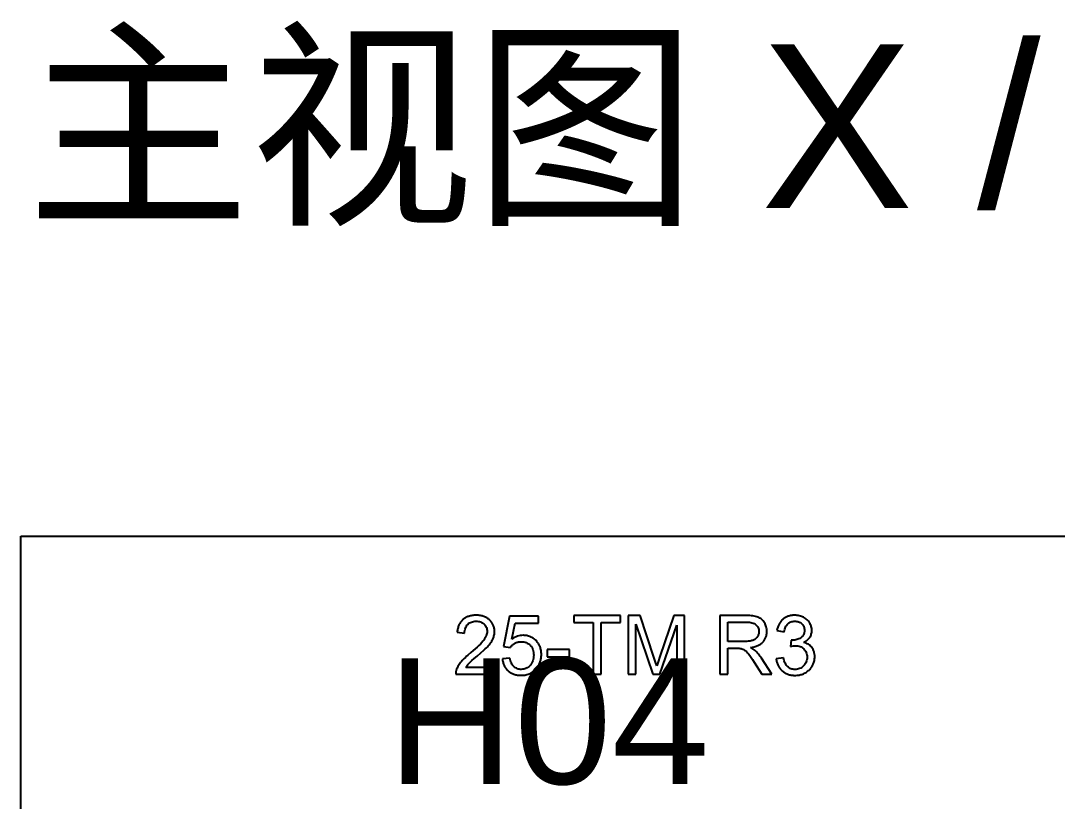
# Model space of a CAD drawing. Header units: millimetres. Extents: x 40 to 1360, y 134 to 546.
# Drawn here: x 299.5 to 337.45, y 482.79 to 511.36 of the extents above; entities that cross this region are included whole.
import ezdxf
from ezdxf.enums import TextEntityAlignment as Align

# ---------------------------------------------------------------- set-up
doc = ezdxf.new("R2010")
doc.units = ezdxf.units.MM
doc.linetypes.add('WP_HIDDEN', pattern=[2.3, 1.5, -0.8])
for name, color, linetype, lineweight in [('ANNOTATIONS', 7, 'CONTINUOUS', 18), ('HIDDEN', 7, 'WP_HIDDEN', 13), ('VISIBLE', 7, 'CONTINUOUS', 25)]:
    doc.layers.add(name, color=color, linetype=linetype, lineweight=lineweight)
doc.styles.add('CJK', font='Arial Unicode.ttf')

msp = doc.modelspace()

# ---------------------------------------------------------------- linework, layer by layer
at = {"layer": 'HIDDEN', "ltscale": 2}
for p, q in [((299.5, 277.5), (299.5, 492.5)), ((316.72552, 488.62006), (316.74637, 488.65271)), ((316.74637, 488.65271), (316.76504, 488.68495))]:
    msp.add_line(p, q, dxfattribs=at)
at = {"layer": 'VISIBLE'}
for p, q in [((299.5, 280.5), (299.5, 492.5)), ((299.5, 492.5), (344.5, 492.5)), ((315.99788, 489.58444), (315.96488, 489.57759)), ((316.03186, 489.59004), (315.99788, 489.58444)), ((316.06682, 489.5944), (316.03186, 489.59004)), ((316.10275, 489.59751), (316.06682, 489.5944)), ((316.13965, 489.59938), (316.10275, 489.59751)), ((316.17753, 489.6), (316.13965, 489.59938)), ((316.21576, 489.59933), (316.17753, 489.6)), ((316.25298, 489.59732), (316.21576, 489.59933)), ((316.2892, 489.59396), (316.25298, 489.59732)), ((316.3244, 489.58926), (316.2892, 489.59396)), ((316.35859, 489.58322), (316.3244, 489.58926)), ((316.39177, 489.57584), (316.35859, 489.58322)), ((319.75517, 489.59119), (319.75517, 489.33712)), ((321.46174, 489.59119), (319.75517, 489.59119)), ((321.46174, 489.33712), (321.46174, 489.59119)), ((321.74519, 489.59119), (321.74519, 487.43818)), ((322.17404, 489.59119), (321.74519, 489.59119)), ((322.68366, 488.06676), (322.17404, 489.59119)), ((323.41651, 489.59119), (322.90102, 488.09319)), ((323.79983, 489.59119), (323.41651, 489.59119)), ((323.79983, 487.43818), (323.79983, 489.59119)), ((325.09959, 489.59119), (325.09959, 487.43818)), ((326.05421, 489.59119), (325.09959, 489.59119)), ((326.12402, 489.59028), (326.05421, 489.59119)), ((326.18951, 489.58756), (326.12402, 489.59028)), ((326.25069, 489.58303), (326.18951, 489.58756)), ((326.30755, 489.57669), (326.25069, 489.58303)), ((327.68414, 489.58573), (327.6558, 489.57945)), ((327.71314, 489.59087), (327.68414, 489.58573)), ((327.7428, 489.59486), (327.71314, 489.59087)), ((327.77311, 489.59772), (327.7428, 489.59486)), ((327.83569, 489.6), (327.77311, 489.59772)), ((327.87931, 489.59882), (327.83569, 489.6)), ((327.92206, 489.59527), (327.87931, 489.59882)), ((327.96394, 489.58936), (327.92206, 489.59527)), ((328.00495, 489.58109), (327.96394, 489.58936)), ((328.04508, 489.57046), (328.00495, 489.58109)), ((315.53239, 489.21562), (315.52107, 489.18496)), ((315.54491, 489.24514), (315.53239, 489.21562)), ((315.55864, 489.27354), (315.54491, 489.24514)), ((315.57357, 489.3008), (315.55864, 489.27354)), ((315.58971, 489.32694), (315.57357, 489.3008)), ((315.60705, 489.35194), (315.58971, 489.32694)), ((315.6256, 489.37581), (315.60705, 489.35194)), ((315.64535, 489.39856), (315.6256, 489.37581)), ((315.66631, 489.42017), (315.64535, 489.39856)), ((315.68847, 489.44065), (315.66631, 489.42017)), ((315.71172, 489.45995), (315.68847, 489.44065)), ((315.73595, 489.478), (315.71172, 489.45995)), ((315.76115, 489.49481), (315.73595, 489.478)), ((315.78733, 489.51037), (315.76115, 489.49481)), ((315.81448, 489.52468), (315.78733, 489.51037)), ((315.79617, 489.16832), (315.81597, 489.20384)), ((315.84261, 489.53776), (315.81448, 489.52468)), ((315.81597, 489.20384), (315.83931, 489.23661)), ((315.83931, 489.23661), (315.86618, 489.26662)), ((315.87171, 489.54958), (315.84261, 489.53776)), ((315.86618, 489.26662), (315.89601, 489.29347)), ((315.90179, 489.56016), (315.87171, 489.54958)), ((315.89601, 489.29347), (315.92823, 489.31674)), ((315.93285, 489.5695), (315.90179, 489.56016)), ((315.92823, 489.31674), (315.96283, 489.33643)), ((315.96488, 489.57759), (315.93285, 489.5695)), ((315.96283, 489.33643), (315.99983, 489.35254)), ((315.99983, 489.35254), (316.0392, 489.36507)), ((316.0392, 489.36507), (316.08097, 489.37402)), ((316.08097, 489.37402), (316.12512, 489.37939)), ((316.12512, 489.37939), (316.17166, 489.38117)), ((316.17166, 489.38117), (316.21575, 489.37949)), ((316.21575, 489.37949), (316.25771, 489.37443)), ((316.25771, 489.37443), (316.29754, 489.366)), ((316.29754, 489.366), (316.33523, 489.35419)), ((316.33523, 489.35419), (316.37079, 489.33901)), ((316.37079, 489.33901), (316.40421, 489.32046)), ((316.42394, 489.56711), (316.39177, 489.57584)), ((316.40421, 489.32046), (316.4355, 489.29853)), ((316.45511, 489.55704), (316.42394, 489.56711)), ((316.4355, 489.29853), (316.46465, 489.27323)), ((316.48526, 489.54563), (316.45511, 489.55704)), ((316.46465, 489.27323), (316.49099, 489.24548)), ((316.5144, 489.53288), (316.48526, 489.54563)), ((316.49099, 489.24548), (316.51381, 489.21618)), ((316.51381, 489.21618), (316.53312, 489.18535)), ((316.54254, 489.51878), (316.5144, 489.53288)), ((316.56966, 489.50335), (316.54254, 489.51878)), ((316.59578, 489.48657), (316.56966, 489.50335)), ((316.62088, 489.46844), (316.59578, 489.48657)), ((316.64498, 489.44898), (316.62088, 489.46844)), ((316.66806, 489.42817), (316.64498, 489.44898)), ((316.68994, 489.40637), (316.66806, 489.42817)), ((316.7104, 489.38393), (316.68994, 489.40637)), ((316.72945, 489.36084), (316.7104, 489.38393)), ((316.74709, 489.33712), (316.72945, 489.36084)), ((316.76332, 489.31275), (316.74709, 489.33712)), ((316.77814, 489.28773), (316.76332, 489.31275)), ((316.79155, 489.26208), (316.77814, 489.28773)), ((316.80355, 489.23578), (316.79155, 489.26208)), ((316.81413, 489.20884), (316.80355, 489.23578)), ((316.8233, 489.18126), (316.81413, 489.20884)), ((317.39064, 489.56182), (317.18209, 488.45594)), ((318.46129, 489.56182), (317.39064, 489.56182)), ((317.4861, 488.73057), (317.60212, 489.30921)), ((317.60212, 489.30921), (318.46129, 489.30921)), ((318.46129, 489.30921), (318.46129, 489.56182)), ((319.75517, 489.33712), (320.46453, 489.33712)), ((320.46453, 489.33712), (320.46453, 487.43818)), ((320.74944, 489.33712), (321.46174, 489.33712)), ((320.74944, 487.43818), (320.74944, 489.33712)), ((322.01983, 489.27103), (322.64253, 487.43818)), ((322.01983, 487.43818), (322.01983, 489.27103)), ((322.89955, 487.43818), (323.52519, 489.24019)), ((323.52519, 489.24019), (323.52519, 487.43818)), ((325.38451, 488.64099), (325.38451, 489.35327)), ((325.38451, 489.35327), (326.06596, 489.35327)), ((326.06596, 489.35327), (326.1238, 489.35173)), ((326.1238, 489.35173), (326.17762, 489.34712)), ((326.17762, 489.34712), (326.22743, 489.33943)), ((326.22743, 489.33943), (326.27322, 489.32867)), ((326.27322, 489.32867), (326.315, 489.31483)), ((326.3601, 489.56853), (326.30755, 489.57669)), ((326.315, 489.31483), (326.35276, 489.29792)), ((326.35276, 489.29792), (326.38651, 489.27794)), ((326.40834, 489.55856), (326.3601, 489.56853)), ((326.38651, 489.27794), (326.40187, 489.26679)), ((326.40187, 489.26679), (326.41623, 489.25487)), ((326.45226, 489.54677), (326.40834, 489.55856)), ((326.41623, 489.25487), (326.44222, 489.22942)), ((326.44222, 489.22942), (326.46475, 489.20228)), ((326.49187, 489.53318), (326.45226, 489.54677)), ((326.46475, 489.20228), (326.4838, 489.17343)), ((326.52838, 489.51729), (326.49187, 489.53318)), ((326.56301, 489.49862), (326.52838, 489.51729)), ((326.59575, 489.47717), (326.56301, 489.49862)), ((326.62662, 489.45295), (326.59575, 489.47717)), ((326.6556, 489.42596), (326.62662, 489.45295)), ((326.6827, 489.39618), (326.6556, 489.42596)), ((326.70792, 489.36363), (326.6827, 489.39618)), ((326.73126, 489.3283), (326.70792, 489.36363)), ((326.75226, 489.29111), (326.73126, 489.3283)), ((326.77045, 489.25295), (326.75226, 489.29111)), ((326.78585, 489.21382), (326.77045, 489.25295)), ((326.79845, 489.17373), (326.78585, 489.21382)), ((327.24171, 489.22446), (327.23035, 489.19637)), ((327.25403, 489.25161), (327.24171, 489.22446)), ((327.26732, 489.27782), (327.25403, 489.25161)), ((327.28157, 489.3031), (327.26732, 489.27782)), ((327.29678, 489.32744), (327.28157, 489.3031)), ((327.31296, 489.35085), (327.29678, 489.32744)), ((327.3301, 489.37333), (327.31296, 489.35085)), ((327.34821, 489.39487), (327.3301, 489.37333)), ((327.36728, 489.41547), (327.34821, 489.39487)), ((327.38731, 489.43514), (327.36728, 489.41547)), ((327.40831, 489.45387), (327.38731, 489.43514)), ((327.43011, 489.47157), (327.40831, 489.45387)), ((327.45257, 489.48812), (327.43011, 489.47157)), ((327.47569, 489.50353), (327.45257, 489.48812)), ((327.49946, 489.5178), (327.47569, 489.50353)), ((327.52388, 489.53093), (327.49946, 489.5178)), ((327.51777, 489.19939), (327.53773, 489.23119)), ((327.54895, 489.54292), (327.52388, 489.53093)), ((327.53773, 489.23119), (327.55999, 489.25997)), ((327.57468, 489.55376), (327.54895, 489.54292)), ((327.55999, 489.25997), (327.58455, 489.28571)), ((327.60107, 489.56347), (327.57468, 489.55376)), ((327.58455, 489.28571), (327.61105, 489.30843)), ((327.62811, 489.57203), (327.60107, 489.56347)), ((327.61105, 489.30843), (327.63916, 489.32812)), ((327.6558, 489.57945), (327.62811, 489.57203)), ((327.63916, 489.32812), (327.66888, 489.34478)), ((327.66888, 489.34478), (327.7002, 489.35841)), ((327.7002, 489.35841), (327.73313, 489.36901)), ((327.73313, 489.36901), (327.76767, 489.37659)), ((327.76767, 489.37659), (327.80381, 489.38113)), ((327.80381, 489.38113), (327.84156, 489.38264)), ((327.84156, 489.38264), (327.87958, 489.38115)), ((327.87958, 489.38115), (327.91582, 489.37668)), ((327.91582, 489.37668), (327.95026, 489.36922)), ((327.95026, 489.36922), (327.98292, 489.35878)), ((327.98292, 489.35878), (328.01378, 489.34535)), ((328.01378, 489.34535), (328.04286, 489.32895)), ((328.04286, 489.32895), (328.07014, 489.30956)), ((328.08435, 489.55746), (328.04508, 489.57046)), ((328.07014, 489.30956), (328.09564, 489.28718)), ((328.12274, 489.54209), (328.08435, 489.55746)), ((328.09564, 489.28718), (328.1187, 489.26254)), ((328.1187, 489.26254), (328.13869, 489.23633)), ((328.16026, 489.52437), (328.12274, 489.54209)), ((328.13869, 489.23633), (328.1556, 489.20857)), ((328.1556, 489.20857), (328.16944, 489.17924)), ((328.19625, 489.5046), (328.16026, 489.52437)), ((328.23006, 489.48311), (328.19625, 489.5046)), ((328.2617, 489.4599), (328.23006, 489.48311)), ((328.29115, 489.43496), (328.2617, 489.4599)), ((328.31842, 489.40831), (328.29115, 489.43496)), ((328.34352, 489.37994), (328.31842, 489.40831)), ((328.36643, 489.34984), (328.34352, 489.37994)), ((328.38716, 489.31802), (328.36643, 489.34984)), ((328.40558, 489.28509), (328.38716, 489.31802)), ((328.42154, 489.25166), (328.40558, 489.28509)), ((328.43504, 489.21772), (328.42154, 489.25166)), ((328.44609, 489.18328), (328.43504, 489.21772)), ((315.48255, 489.01474), (315.47845, 488.9773)), ((315.47845, 488.9773), (315.75016, 488.9494)), ((315.48784, 489.05104), (315.48255, 489.01474)), ((315.49434, 489.08622), (315.48784, 489.05104)), ((315.50205, 489.12026), (315.49434, 489.08622)), ((315.51095, 489.15318), (315.50205, 489.12026)), ((315.52107, 489.18496), (315.51095, 489.15318)), ((315.75016, 488.9494), (315.75229, 488.99869)), ((315.75229, 488.99869), (315.75796, 489.04523)), ((315.75796, 489.04523), (315.76716, 489.08901)), ((315.76716, 489.08901), (315.7799, 489.13004)), ((315.7799, 489.13004), (315.79617, 489.16832)), ((316.54616, 488.85376), (316.52882, 488.81372)), ((316.53312, 489.18535), (316.54892, 489.15299)), ((316.55966, 488.89321), (316.54616, 488.85376)), ((316.54892, 489.15299), (316.56121, 489.11908)), ((316.5693, 488.9321), (316.55966, 488.89321)), ((316.56121, 489.11908), (316.56998, 489.08364)), ((316.57508, 488.97041), (316.5693, 488.9321)), ((316.56998, 489.08364), (316.57525, 489.04666)), ((316.57701, 489.00814), (316.57508, 488.97041)), ((316.57525, 489.04666), (316.57701, 489.00814)), ((316.81897, 488.81089), (316.82805, 488.84244)), ((316.83107, 489.15303), (316.8233, 489.18126)), ((316.82805, 488.84244), (316.83549, 488.87413)), ((316.83742, 489.12417), (316.83107, 489.15303)), ((316.83549, 488.87413), (316.84127, 488.90596)), ((316.84236, 489.09466), (316.83742, 489.12417)), ((316.84127, 488.90596), (316.8454, 488.93793)), ((316.84588, 489.0645), (316.84236, 489.09466)), ((316.8454, 488.93793), (316.84788, 488.97003)), ((316.848, 489.03371), (316.84588, 489.0645)), ((316.84788, 488.97003), (316.84871, 489.00227)), ((316.84871, 489.00227), (316.848, 489.03371)), ((317.68474, 488.83191), (317.63418, 488.81291)), ((317.73589, 488.84669), (317.68474, 488.83191)), ((317.78763, 488.85724), (317.73589, 488.84669)), ((317.83998, 488.86358), (317.78763, 488.85724)), ((317.89292, 488.86569), (317.83998, 488.86358)), ((317.92782, 488.86492), (317.89292, 488.86569)), ((317.96204, 488.86264), (317.92782, 488.86492)), ((317.99556, 488.85882), (317.96204, 488.86264)), ((318.0284, 488.85348), (317.99556, 488.85882)), ((318.06055, 488.84661), (318.0284, 488.85348)), ((318.09201, 488.83822), (318.06055, 488.84661)), ((318.12278, 488.8283), (318.09201, 488.83822)), ((318.15287, 488.81686), (318.12278, 488.8283)), ((326.48326, 488.83307), (326.46984, 488.81061)), ((326.4949, 488.856), (326.48326, 488.83307)), ((326.4838, 489.17343), (326.4994, 489.14289)), ((326.50474, 488.87942), (326.4949, 488.856)), ((326.4994, 489.14289), (326.51152, 489.11065)), ((326.5128, 488.90332), (326.50474, 488.87942)), ((326.51152, 489.11065), (326.52019, 489.07671)), ((326.51906, 488.9277), (326.5128, 488.90332)), ((326.52354, 488.95257), (326.51906, 488.9277)), ((326.52019, 489.07671), (326.52538, 489.04107)), ((326.52622, 488.97791), (326.52354, 488.95257)), ((326.52538, 489.04107), (326.52712, 489.00374)), ((326.52712, 489.00374), (326.52622, 488.97791)), ((326.79246, 488.81705), (326.79999, 488.84203)), ((326.80825, 489.13268), (326.79845, 489.17373)), ((326.79999, 488.84203), (326.80636, 488.86757)), ((326.80636, 488.86757), (326.81158, 488.89368)), ((326.81525, 489.09066), (326.80825, 489.13268)), ((326.81158, 488.89368), (326.81563, 488.92035)), ((326.81945, 489.04768), (326.81525, 489.09066)), ((326.81563, 488.92035), (326.81853, 488.94759)), ((326.81853, 488.94759), (326.82085, 489.00374)), ((326.82085, 489.00374), (326.81945, 489.04768)), ((327.20205, 489.10651), (327.18801, 489.04192)), ((327.18801, 489.04192), (327.45237, 488.99493)), ((327.21995, 489.16735), (327.20205, 489.10651)), ((327.23035, 489.19637), (327.21995, 489.16735)), ((327.45237, 488.99493), (327.46086, 489.04188)), ((327.46086, 489.04188), (327.47164, 489.0858)), ((327.47164, 489.0858), (327.48472, 489.12669)), ((327.48472, 489.12669), (327.5001, 489.16455)), ((327.5001, 489.16455), (327.51777, 489.19939)), ((328.11803, 488.82466), (328.10484, 488.81103)), ((328.13017, 488.83903), (328.11803, 488.82466)), ((328.14126, 488.85415), (328.13017, 488.83903)), ((328.15128, 488.87001), (328.14126, 488.85415)), ((328.16026, 488.88662), (328.15128, 488.87001)), ((328.16817, 488.90397), (328.16026, 488.88662)), ((328.17504, 488.92207), (328.16817, 488.90397)), ((328.16944, 489.17924), (328.1802, 489.14835)), ((328.18084, 488.94091), (328.17504, 488.92207)), ((328.1802, 489.14835), (328.18789, 489.1159)), ((328.18559, 488.96051), (328.18084, 488.94091)), ((328.19192, 489.00193), (328.18559, 488.96051)), ((328.18789, 489.1159), (328.1925, 489.0819)), ((328.19404, 489.04633), (328.19192, 489.00193)), ((328.1925, 489.0819), (328.19404, 489.04633)), ((328.40839, 488.81541), (328.4236, 488.84522)), ((328.4236, 488.84522), (328.43648, 488.87581)), ((328.43648, 488.87581), (328.44701, 488.90718)), ((328.45469, 489.14833), (328.44609, 489.18328)), ((328.44701, 488.90718), (328.4552, 488.93933)), ((328.46083, 489.11288), (328.45469, 489.14833)), ((328.4552, 488.93933), (328.46106, 488.97225)), ((328.46451, 489.07692), (328.46083, 489.11288)), ((328.46106, 488.97225), (328.46457, 489.00596)), ((328.46574, 489.04045), (328.46451, 489.07692)), ((328.46457, 489.00596), (328.46574, 489.04045)), ((316.27336, 488.49211), (316.21051, 488.43323)), ((316.3291, 488.54724), (316.27336, 488.49211)), ((316.37773, 488.59863), (316.3291, 488.54724)), ((316.41924, 488.64628), (316.37773, 488.59863)), ((316.45364, 488.69019), (316.41924, 488.64628)), ((316.48255, 488.73194), (316.45364, 488.69019)), ((316.50761, 488.77312), (316.48255, 488.73194)), ((316.52882, 488.81372), (316.50761, 488.77312)), ((316.54887, 488.40986), (316.58714, 488.44919)), ((316.58714, 488.44919), (316.62033, 488.48531)), ((316.62033, 488.48531), (316.6499, 488.51962)), ((316.6499, 488.51962), (316.67729, 488.55351)), ((316.67729, 488.55351), (316.7025, 488.58699)), ((316.7025, 488.58699), (316.72552, 488.62006)), ((316.72552, 488.62006), (316.74637, 488.65271)), ((316.74637, 488.65271), (316.76504, 488.68495)), ((316.76504, 488.68495), (316.78153, 488.71678)), ((316.78153, 488.71678), (316.79583, 488.7482)), ((316.79583, 488.7482), (316.80823, 488.77947)), ((316.80823, 488.77947), (316.81897, 488.81089)), ((317.18209, 488.45594), (317.43029, 488.42363)), ((317.43029, 488.42363), (317.44567, 488.44622)), ((317.44567, 488.44622), (317.46242, 488.46774)), ((317.46242, 488.46774), (317.48055, 488.48817)), ((317.48055, 488.48817), (317.50005, 488.50753)), ((317.53486, 488.76224), (317.4861, 488.73057)), ((317.50005, 488.50753), (317.52094, 488.5258)), ((317.52094, 488.5258), (317.54319, 488.543)), ((317.58423, 488.78969), (317.53486, 488.76224)), ((317.54319, 488.543), (317.56683, 488.55912)), ((317.56683, 488.55912), (317.59184, 488.57417)), ((317.63418, 488.81291), (317.58423, 488.78969)), ((317.59184, 488.57417), (317.61794, 488.58776)), ((317.61794, 488.58776), (317.64481, 488.59955)), ((317.64481, 488.59955), (317.67246, 488.60952)), ((317.67246, 488.60952), (317.70089, 488.61767)), ((317.70089, 488.61767), (317.7301, 488.62402)), ((317.7301, 488.62402), (317.7601, 488.62855)), ((317.7601, 488.62855), (317.79087, 488.63127)), ((317.79087, 488.63127), (317.82242, 488.63218)), ((317.82242, 488.63218), (317.8726, 488.63013)), ((317.8726, 488.63013), (317.92032, 488.62401)), ((317.92032, 488.62401), (317.96558, 488.6138)), ((317.96558, 488.6138), (318.00839, 488.5995)), ((318.00839, 488.5995), (318.04874, 488.58112)), ((318.04874, 488.58112), (318.08664, 488.55865)), ((318.08664, 488.55865), (318.12208, 488.5321)), ((318.12208, 488.5321), (318.15507, 488.50147)), ((318.18226, 488.80388), (318.15287, 488.81686)), ((318.15507, 488.50147), (318.17045, 488.48476)), ((318.17045, 488.48476), (318.18485, 488.4673)), ((318.21097, 488.78939), (318.18226, 488.80388)), ((318.18485, 488.4673), (318.19824, 488.4491)), ((318.19824, 488.4491), (318.21065, 488.43015)), ((318.23899, 488.77337), (318.21097, 488.78939)), ((318.26632, 488.75582), (318.23899, 488.77337)), ((318.29296, 488.73674), (318.26632, 488.75582)), ((318.31892, 488.71614), (318.29296, 488.73674)), ((318.34418, 488.69401), (318.31892, 488.71614)), ((318.36876, 488.67036), (318.34418, 488.69401)), ((318.39224, 488.64551), (318.36876, 488.67036)), ((318.4142, 488.61978), (318.39224, 488.64551)), ((318.43464, 488.59319), (318.4142, 488.61978)), ((318.45357, 488.56572), (318.43464, 488.59319)), ((318.47099, 488.53738), (318.45357, 488.56572)), ((318.48689, 488.50817), (318.47099, 488.53738)), ((318.50128, 488.47809), (318.48689, 488.50817)), ((318.51416, 488.44713), (318.50128, 488.47809)), ((318.52552, 488.4153), (318.51416, 488.44713)), ((325.99693, 488.64099), (325.38451, 488.64099)), ((326.04444, 488.64162), (325.99693, 488.64099)), ((326.08928, 488.64351), (326.04444, 488.64162)), ((326.13145, 488.64667), (326.08928, 488.64351)), ((326.17097, 488.65108), (326.13145, 488.64667)), ((326.20782, 488.65676), (326.17097, 488.65108)), ((326.24202, 488.66371), (326.20782, 488.65676)), ((326.27355, 488.67191), (326.24202, 488.66371)), ((326.30241, 488.68138), (326.27355, 488.67191)), ((326.28924, 488.43019), (326.35914, 488.44621)), ((326.32912, 488.69223), (326.30241, 488.68138)), ((326.35418, 488.7046), (326.32912, 488.69223)), ((326.37759, 488.71848), (326.35418, 488.7046)), ((326.35914, 488.44621), (326.3922, 488.45556)), ((326.39934, 488.73388), (326.37759, 488.71848)), ((326.3922, 488.45556), (326.42399, 488.46581)), ((326.41945, 488.75079), (326.39934, 488.73388)), ((326.4379, 488.76922), (326.41945, 488.75079)), ((326.42399, 488.46581), (326.45452, 488.47695)), ((326.45469, 488.78916), (326.4379, 488.76922)), ((326.45452, 488.47695), (326.48379, 488.48899)), ((326.46984, 488.81061), (326.45469, 488.78916)), ((326.48379, 488.48899), (326.5118, 488.50192)), ((326.5118, 488.50192), (326.53854, 488.51574)), ((326.53854, 488.51574), (326.56403, 488.53046)), ((326.56403, 488.53046), (326.58825, 488.54608)), ((326.58825, 488.54608), (326.61121, 488.56259)), ((326.61121, 488.56259), (326.63291, 488.57999)), ((326.63291, 488.57999), (326.65334, 488.59829)), ((326.65334, 488.59829), (326.67251, 488.61749)), ((326.67251, 488.61749), (326.69048, 488.63741)), ((326.69048, 488.63741), (326.70728, 488.6579)), ((326.70728, 488.6579), (326.72292, 488.67895)), ((326.72292, 488.67895), (326.73741, 488.70056)), ((326.73741, 488.70056), (326.75074, 488.72273)), ((326.75074, 488.72273), (326.7629, 488.74547)), ((326.7629, 488.74547), (326.77391, 488.76876)), ((326.77391, 488.76876), (326.78376, 488.79262)), ((326.78376, 488.79262), (326.79246, 488.81705)), ((327.71232, 488.68945), (327.68295, 488.45741)), ((327.68295, 488.45741), (327.73646, 488.47026)), ((327.75491, 488.68652), (327.71232, 488.68945)), ((327.73646, 488.47026), (327.78538, 488.47944)), ((327.79661, 488.68789), (327.75491, 488.68652)), ((327.78538, 488.47944), (327.82972, 488.48495)), ((327.83725, 488.69202), (327.79661, 488.68789)), ((327.82972, 488.48495), (327.86946, 488.48678)), ((327.87683, 488.69891), (327.83725, 488.69202)), ((327.86946, 488.48678), (327.91435, 488.48494)), ((327.91536, 488.70854), (327.87683, 488.69891)), ((327.91435, 488.48494), (327.95722, 488.47939)), ((327.95283, 488.72094), (327.91536, 488.70854)), ((327.98925, 488.73608), (327.95283, 488.72094)), ((327.95722, 488.47939), (327.99806, 488.47016)), ((328.02461, 488.75398), (327.98925, 488.73608)), ((327.99806, 488.47016), (328.03689, 488.45723)), ((328.05892, 488.77463), (328.02461, 488.75398)), ((328.03689, 488.45723), (328.0737, 488.4406)), ((328.07528, 488.78602), (328.05892, 488.77463)), ((328.09059, 488.79815), (328.07528, 488.78602)), ((328.10484, 488.81103), (328.09059, 488.79815)), ((328.16907, 488.60427), (328.20466, 488.6219)), ((328.21547, 488.59178), (328.16907, 488.60427)), ((328.20466, 488.6219), (328.238, 488.64099)), ((328.25921, 488.57632), (328.21547, 488.59178)), ((328.238, 488.64099), (328.2691, 488.66155)), ((328.30028, 488.55791), (328.25921, 488.57632)), ((328.2691, 488.66155), (328.29794, 488.68358)), ((328.29794, 488.68358), (328.32454, 488.70708)), ((328.3387, 488.53653), (328.30028, 488.55791)), ((328.32454, 488.70708), (328.34889, 488.73204)), ((328.37445, 488.5122), (328.3387, 488.53653)), ((328.34889, 488.73204), (328.37099, 488.75848)), ((328.37099, 488.75848), (328.39084, 488.78638)), ((328.40754, 488.4849), (328.37445, 488.5122)), ((328.39084, 488.78638), (328.40839, 488.81541)), ((328.43797, 488.45464), (328.40754, 488.4849)), ((328.46574, 488.42143), (328.43797, 488.45464)), ((315.82461, 488.10159), (315.77971, 488.06015)), ((315.87283, 488.14441), (315.82461, 488.10159)), ((315.97926, 488.23418), (315.87283, 488.14441)), ((316.06346, 488.30427), (315.97926, 488.23418)), ((316.14054, 488.37062), (316.06346, 488.30427)), ((316.10447, 488.01457), (316.21278, 488.10641)), ((316.21051, 488.43323), (316.14054, 488.37062)), ((316.21278, 488.10641), (316.3451, 488.22041)), ((316.3451, 488.22041), (316.45713, 488.32156)), ((316.45713, 488.32156), (316.50554, 488.36732)), ((316.50554, 488.36732), (316.54887, 488.40986)), ((318.21065, 488.43015), (318.22206, 488.41045)), ((318.22206, 488.41045), (318.23249, 488.39001)), ((318.23249, 488.39001), (318.24191, 488.36883)), ((318.24191, 488.36883), (318.25035, 488.3469)), ((318.25035, 488.3469), (318.26424, 488.30079)), ((318.26424, 488.30079), (318.27417, 488.25171)), ((318.28004, 488.08658), (318.27385, 488.03151)), ((318.27417, 488.25171), (318.28012, 488.19964)), ((318.28211, 488.14459), (318.28004, 488.08658)), ((318.28012, 488.19964), (318.28211, 488.14459)), ((318.53536, 488.3826), (318.52552, 488.4153)), ((318.54369, 488.34903), (318.53536, 488.3826)), ((318.55051, 488.31459), (318.54369, 488.34903)), ((318.55581, 488.27927), (318.55051, 488.31459)), ((318.55959, 488.24308), (318.55581, 488.27927)), ((318.55663, 488.06128), (318.55996, 488.09627)), ((318.56186, 488.20602), (318.55959, 488.24308)), ((318.55996, 488.09627), (318.56196, 488.13187)), ((318.56262, 488.16809), (318.56186, 488.20602)), ((318.56196, 488.13187), (318.56262, 488.16809)), ((318.77851, 488.3502), (318.77851, 488.08438)), ((319.59068, 488.3502), (318.77851, 488.3502)), ((318.77851, 488.08438), (319.59068, 488.08438)), ((319.59068, 488.08438), (319.59068, 488.3502)), ((322.74461, 487.88061), (322.68366, 488.06676)), ((322.90102, 488.09319), (322.83346, 487.89309)), ((325.38451, 488.39426), (325.71495, 488.39426)), ((325.38451, 487.43818), (325.38451, 488.39426)), ((325.71495, 488.39426), (325.76617, 488.39362)), ((325.76617, 488.39362), (325.80968, 488.39169)), ((325.80968, 488.39169), (325.84548, 488.38848)), ((325.84548, 488.38848), (325.87357, 488.38398)), ((325.87357, 488.38398), (325.90647, 488.37434)), ((325.90647, 488.37434), (325.93911, 488.36158)), ((325.93911, 488.36158), (325.97146, 488.3457)), ((325.97146, 488.3457), (326.00354, 488.3267)), ((326.00354, 488.3267), (326.01978, 488.31546)), ((326.01978, 488.31546), (326.03654, 488.30229)), ((326.03654, 488.30229), (326.07165, 488.27016)), ((326.07165, 488.27016), (326.10887, 488.23032)), ((326.10887, 488.23032), (326.14821, 488.18278)), ((326.14821, 488.18278), (326.19135, 488.12568)), ((326.19135, 488.12568), (326.24, 488.05721)), ((326.21429, 488.41776), (326.28924, 488.43019)), ((326.26744, 488.39068), (326.21429, 488.41776)), ((326.3138, 488.36379), (326.26744, 488.39068)), ((326.35336, 488.33707), (326.3138, 488.36379)), ((326.38613, 488.31055), (326.35336, 488.33707)), ((326.41713, 488.28101), (326.38613, 488.31055)), ((326.44772, 488.24969), (326.41713, 488.28101)), ((326.47789, 488.21658), (326.44772, 488.24969)), ((326.50766, 488.18168), (326.47789, 488.21658)), ((326.53701, 488.14498), (326.50766, 488.18168)), ((326.56594, 488.1065), (326.53701, 488.14498)), ((326.59447, 488.06623), (326.56594, 488.1065)), ((326.62258, 488.02417), (326.59447, 488.06623)), ((328.0737, 488.4406), (328.10849, 488.42028)), ((328.10849, 488.42028), (328.14126, 488.39627)), ((328.14126, 488.39627), (328.17201, 488.36856)), ((328.17201, 488.36856), (328.19989, 488.338)), ((328.19989, 488.338), (328.22405, 488.30545)), ((328.22405, 488.30545), (328.2445, 488.27091)), ((328.2445, 488.27091), (328.26123, 488.23436)), ((328.26123, 488.23436), (328.27424, 488.19582)), ((328.27424, 488.19582), (328.28353, 488.15529)), ((328.28353, 488.15529), (328.28911, 488.11275)), ((328.29097, 488.06822), (328.28896, 488.02146)), ((328.28911, 488.11275), (328.29097, 488.06822)), ((328.49052, 488.38564), (328.46574, 488.42143)), ((328.512, 488.34768), (328.49052, 488.38564)), ((328.53017, 488.30753), (328.512, 488.34768)), ((328.54504, 488.2652), (328.53017, 488.30753)), ((328.55661, 488.2207), (328.54504, 488.2652)), ((328.56487, 488.17401), (328.55661, 488.2207)), ((328.56983, 488.12514), (328.56487, 488.17401)), ((328.57148, 488.0741), (328.56983, 488.12514)), ((328.57068, 488.03919), (328.57148, 488.0741)), ((315.49062, 487.69418), (315.47397, 487.65804)), ((315.50931, 487.73019), (315.49062, 487.69418)), ((315.53004, 487.76605), (315.50931, 487.73019)), ((315.55282, 487.80178), (315.53004, 487.76605)), ((315.57763, 487.83737), (315.55282, 487.80178)), ((315.60449, 487.87283), (315.57763, 487.83737)), ((315.6334, 487.90814), (315.60449, 487.87283)), ((315.66498, 487.94408), (315.6334, 487.90814)), ((315.6999, 487.98139), (315.66498, 487.94408)), ((315.73814, 488.02008), (315.6999, 487.98139)), ((315.77971, 488.06015), (315.73814, 488.02008)), ((315.79568, 487.69226), (315.81918, 487.72819)), ((316.85164, 487.69226), (315.79568, 487.69226)), ((315.81918, 487.72819), (315.84562, 487.76404)), ((315.84562, 487.76404), (315.87499, 487.79979)), ((315.87499, 487.79979), (315.9073, 487.83545)), ((315.9073, 487.83545), (315.95173, 487.87909)), ((315.95173, 487.87909), (316.01745, 487.9388)), ((316.01745, 487.9388), (316.10447, 488.01457)), ((316.85164, 487.43818), (316.85164, 487.69226)), ((317.41267, 488.02563), (317.13509, 488.00214)), ((317.13509, 488.00214), (317.13902, 487.96859)), ((317.13902, 487.96859), (317.14419, 487.93589)), ((317.14419, 487.93589), (317.15061, 487.90402)), ((317.15061, 487.90402), (317.15827, 487.87299)), ((317.15827, 487.87299), (317.16718, 487.8428)), ((317.16718, 487.8428), (317.17733, 487.81344)), ((317.17733, 487.81344), (317.18872, 487.78492)), ((317.18872, 487.78492), (317.20137, 487.75724)), ((317.20137, 487.75724), (317.21525, 487.7304)), ((317.21525, 487.7304), (317.23038, 487.7044)), ((317.23038, 487.7044), (317.24676, 487.67923)), ((317.42165, 487.97654), (317.41267, 488.02563)), ((317.43318, 487.93059), (317.42165, 487.97654)), ((317.44726, 487.88778), (317.43318, 487.93059)), ((317.46389, 487.84811), (317.44726, 487.88778)), ((317.48306, 487.81159), (317.46389, 487.84811)), ((317.50478, 487.77822), (317.48306, 487.81159)), ((317.52905, 487.74798), (317.50478, 487.77822)), ((317.55586, 487.72089), (317.52905, 487.74798)), ((317.58467, 487.69697), (317.55586, 487.72089)), ((317.61493, 487.67624), (317.58467, 487.69697)), ((318.08017, 487.69978), (318.04254, 487.67505)), ((318.11597, 487.72902), (318.08017, 487.69978)), ((318.14993, 487.76275), (318.11597, 487.72902)), ((318.16594, 487.78111), (318.14993, 487.76275)), ((318.18091, 487.8002), (318.16594, 487.78111)), ((318.19485, 487.82003), (318.18091, 487.8002)), ((318.20776, 487.84059), (318.19485, 487.82003)), ((318.21963, 487.86188), (318.20776, 487.84059)), ((318.23048, 487.88391), (318.21963, 487.86188)), ((318.24029, 487.90668), (318.23048, 487.88391)), ((318.24907, 487.93017), (318.24029, 487.90668)), ((318.26352, 487.97937), (318.24907, 487.93017)), ((318.27385, 488.03151), (318.26352, 487.97937)), ((318.39226, 487.66288), (318.41289, 487.68981)), ((318.41289, 487.68981), (318.43219, 487.71736)), ((318.43219, 487.71736), (318.45016, 487.74553)), ((318.45016, 487.74553), (318.46679, 487.77432)), ((318.46679, 487.77432), (318.4821, 487.80372)), ((318.4821, 487.80372), (318.49607, 487.83375)), ((318.49607, 487.83375), (318.50872, 487.8644)), ((318.50872, 487.8644), (318.52003, 487.89566)), ((318.52003, 487.89566), (318.53001, 487.92755)), ((318.53001, 487.92755), (318.53866, 487.96005)), ((318.53866, 487.96005), (318.54599, 487.99318)), ((318.54599, 487.99318), (318.55197, 488.02692)), ((318.55197, 488.02692), (318.55663, 488.06128)), ((322.78646, 487.74806), (322.74461, 487.88061)), ((322.83346, 487.89309), (322.78646, 487.74806)), ((326.24, 488.05721), (326.29415, 487.97735)), ((326.29415, 487.97735), (326.35382, 487.88611)), ((326.35382, 487.88611), (326.63873, 487.43818)), ((326.99709, 487.43818), (326.62258, 488.02417)), ((327.42593, 488.04179), (327.16157, 488.00654)), ((327.16157, 488.00654), (327.16551, 487.97334)), ((327.16551, 487.97334), (327.1707, 487.94091)), ((327.1707, 487.94091), (327.17714, 487.90927)), ((327.17714, 487.90927), (327.18484, 487.8784)), ((327.18484, 487.8784), (327.1938, 487.84832)), ((327.1938, 487.84832), (327.20402, 487.81902)), ((327.20402, 487.81902), (327.21549, 487.79049)), ((327.21549, 487.79049), (327.22821, 487.76275)), ((327.22821, 487.76275), (327.2422, 487.73579)), ((327.2422, 487.73579), (327.25744, 487.7096)), ((327.25744, 487.7096), (327.27393, 487.6842)), ((327.27393, 487.6842), (327.29169, 487.65958)), ((327.43831, 487.98758), (327.42593, 488.04179)), ((327.45269, 487.93729), (327.43831, 487.98758)), ((327.46906, 487.89092), (327.45269, 487.93729)), ((327.48743, 487.84848), (327.46906, 487.89092)), ((327.5078, 487.80996), (327.48743, 487.84848)), ((327.53016, 487.77537), (327.5078, 487.80996)), ((327.55452, 487.7447), (327.53016, 487.77537)), ((327.58087, 487.71796), (327.55452, 487.7447)), ((327.60897, 487.69472), (327.58087, 487.71796)), ((327.63856, 487.67459), (327.60897, 487.69472)), ((328.09458, 487.69152), (328.05792, 487.66931)), ((328.12943, 487.71777), (328.09458, 487.69152)), ((328.16246, 487.74806), (328.12943, 487.71777)), ((328.19258, 487.78134), (328.16246, 487.74806)), ((328.21868, 487.81654), (328.19258, 487.78134)), ((328.24077, 487.85367), (328.21868, 487.81654)), ((328.25884, 487.89272), (328.24077, 487.85367)), ((328.2729, 487.93371), (328.25884, 487.89272)), ((328.28294, 487.97662), (328.2729, 487.93371)), ((328.28896, 488.02146), (328.28294, 487.97662)), ((328.43574, 487.6726), (328.45582, 487.69946)), ((328.45582, 487.69946), (328.4743, 487.72699)), ((328.4743, 487.72699), (328.49116, 487.75519)), ((328.49116, 487.75519), (328.50642, 487.78406)), ((328.50642, 487.78406), (328.52008, 487.8136)), ((328.52008, 487.8136), (328.53212, 487.84381)), ((328.53212, 487.84381), (328.54257, 487.8747)), ((328.54257, 487.8747), (328.5514, 487.90625)), ((328.5514, 487.90625), (328.55863, 487.93848)), ((328.55863, 487.93848), (328.56425, 487.97138)), ((328.56425, 487.97138), (328.56827, 488.00495)), ((328.56827, 488.00495), (328.57068, 488.03919)), ((315.42935, 487.48546), (315.42852, 487.43818)), ((315.42852, 487.43818), (316.85164, 487.43818)), ((315.43476, 487.53181), (315.42935, 487.48546)), ((315.44477, 487.57724), (315.43476, 487.53181)), ((315.45936, 487.62176), (315.44477, 487.57724)), ((315.47397, 487.65804), (315.45936, 487.62176)), ((317.24676, 487.67923), (317.26438, 487.6549)), ((317.26438, 487.6549), (317.28325, 487.63141)), ((317.28325, 487.63141), (317.30336, 487.60875)), ((317.30336, 487.60875), (317.32471, 487.58693)), ((317.32471, 487.58693), (317.34731, 487.56595)), ((317.34731, 487.56595), (317.37096, 487.54604)), ((317.37096, 487.54604), (317.39545, 487.5274)), ((317.39545, 487.5274), (317.42078, 487.51006)), ((317.42078, 487.51006), (317.44695, 487.49399)), ((317.44695, 487.49399), (317.47397, 487.47921)), ((317.47397, 487.47921), (317.50183, 487.46572)), ((317.50183, 487.46572), (317.53054, 487.45351)), ((317.53054, 487.45351), (317.56008, 487.44259)), ((317.56008, 487.44259), (317.59048, 487.43295)), ((317.59048, 487.43295), (317.62171, 487.4246)), ((317.64663, 487.6587), (317.61493, 487.67624)), ((317.62171, 487.4246), (317.65379, 487.41753)), ((317.67978, 487.64434), (317.64663, 487.6587)), ((317.65379, 487.41753), (317.68671, 487.41175)), ((317.71437, 487.63318), (317.67978, 487.64434)), ((317.68671, 487.41175), (317.72047, 487.40725)), ((317.75041, 487.6252), (317.71437, 487.63318)), ((317.72047, 487.40725), (317.75508, 487.40404)), ((317.7879, 487.62042), (317.75041, 487.6252)), ((317.75508, 487.40404), (317.79053, 487.40211)), ((317.82683, 487.61883), (317.7879, 487.62042)), ((317.79053, 487.40211), (317.82683, 487.40147)), ((317.87364, 487.62107), (317.82683, 487.61883)), ((317.82683, 487.40147), (317.87103, 487.40249)), ((317.87103, 487.40249), (317.91405, 487.40555)), ((317.91862, 487.62782), (317.87364, 487.62107)), ((317.91405, 487.40555), (317.95589, 487.41066)), ((317.94042, 487.63288), (317.91862, 487.62782)), ((317.96176, 487.63906), (317.94042, 487.63288)), ((317.95589, 487.41066), (317.99655, 487.41781)), ((317.98264, 487.64637), (317.96176, 487.63906)), ((318.00307, 487.65481), (317.98264, 487.64637)), ((317.99655, 487.41781), (318.03602, 487.427)), ((318.02303, 487.66436), (318.00307, 487.65481)), ((318.04254, 487.67505), (318.02303, 487.66436)), ((318.03602, 487.427), (318.07432, 487.43823)), ((318.07432, 487.43823), (318.11143, 487.45151)), ((318.11143, 487.45151), (318.14736, 487.46682)), ((318.14736, 487.46682), (318.18211, 487.48418)), ((318.18211, 487.48418), (318.21568, 487.50358)), ((318.21568, 487.50358), (318.24806, 487.52503)), ((318.24806, 487.52503), (318.27926, 487.54851)), ((318.27926, 487.54851), (318.30929, 487.57404)), ((318.30929, 487.57404), (318.33813, 487.60161)), ((318.33813, 487.60161), (318.36578, 487.63123)), ((318.36578, 487.63123), (318.39226, 487.66288)), ((320.46453, 487.43818), (320.74944, 487.43818)), ((321.74519, 487.43818), (322.01983, 487.43818)), ((322.64253, 487.43818), (322.89955, 487.43818)), ((323.52519, 487.43818), (323.79983, 487.43818)), ((325.09959, 487.43818), (325.38451, 487.43818)), ((326.63873, 487.43818), (326.99709, 487.43818)), ((327.29169, 487.65958), (327.3107, 487.63574)), ((327.3107, 487.63574), (327.33096, 487.61268)), ((327.33096, 487.61268), (327.35248, 487.59039)), ((327.35248, 487.59039), (327.37526, 487.56889)), ((327.37526, 487.56889), (327.39905, 487.54844)), ((327.39905, 487.54844), (327.42358, 487.52931)), ((327.42358, 487.52931), (327.44886, 487.5115)), ((327.44886, 487.5115), (327.4749, 487.495)), ((327.4749, 487.495), (327.50169, 487.47983)), ((327.50169, 487.47983), (327.52923, 487.46597)), ((327.52923, 487.46597), (327.55752, 487.45344)), ((327.55752, 487.45344), (327.58657, 487.44222)), ((327.58657, 487.44222), (327.61636, 487.43233)), ((327.61636, 487.43233), (327.64691, 487.42375)), ((327.66965, 487.65755), (327.63856, 487.67459)), ((327.64691, 487.42375), (327.6782, 487.41649)), ((327.70222, 487.64361), (327.66965, 487.65755)), ((327.6782, 487.41649), (327.71025, 487.41056)), ((327.73629, 487.63277), (327.70222, 487.64361)), ((327.71025, 487.41056), (327.74305, 487.40594)), ((327.77184, 487.62502), (327.73629, 487.63277)), ((327.74305, 487.40594), (327.77661, 487.40264)), ((327.80889, 487.62037), (327.77184, 487.62502)), ((327.77661, 487.40264), (327.81091, 487.40066)), ((327.84743, 487.61883), (327.80889, 487.62037)), ((327.81091, 487.40066), (327.84597, 487.4)), ((327.84597, 487.4), (327.88483, 487.40077)), ((327.89316, 487.62084), (327.84743, 487.61883)), ((327.88483, 487.40077), (327.92284, 487.40306)), ((327.93707, 487.6269), (327.89316, 487.62084)), ((327.92284, 487.40306), (327.96, 487.40689)), ((327.97917, 487.637), (327.93707, 487.6269)), ((327.96, 487.40689), (327.99632, 487.41225)), ((328.01945, 487.65113), (327.97917, 487.637)), ((327.99632, 487.41225), (328.03178, 487.41915)), ((328.05792, 487.66931), (328.01945, 487.65113)), ((328.03178, 487.41915), (328.0664, 487.42757)), ((328.0664, 487.42757), (328.10017, 487.43753)), ((328.10017, 487.43753), (328.13309, 487.44902)), ((328.13309, 487.44902), (328.16516, 487.46204)), ((328.16516, 487.46204), (328.19638, 487.47659)), ((328.19638, 487.47659), (328.22675, 487.49267)), ((328.22675, 487.49267), (328.25627, 487.51028)), ((328.25627, 487.51028), (328.28494, 487.52943)), ((328.28494, 487.52943), (328.31277, 487.55011)), ((328.31277, 487.55011), (328.33974, 487.57232)), ((328.33974, 487.57232), (328.36587, 487.59606)), ((328.36587, 487.59606), (328.39077, 487.6209)), ((328.39077, 487.6209), (328.41406, 487.64642)), ((328.41406, 487.64642), (328.43574, 487.6726))]:
    msp.add_line(p, q, dxfattribs=at)

# ---------------------------------------------------------------- texts
at = {"layer": 'ANNOTATIONS', "style": 'CJK'}
msp.add_text('主视图 X / Z', height=6, dxfattribs=at).set_placement((322, 504.5), align=Align.CENTER)
msp.add_text('H04', height=4.6, dxfattribs=at).set_placement((312.92538, 483.42538))

doc.saveas('drawing.dxf')
